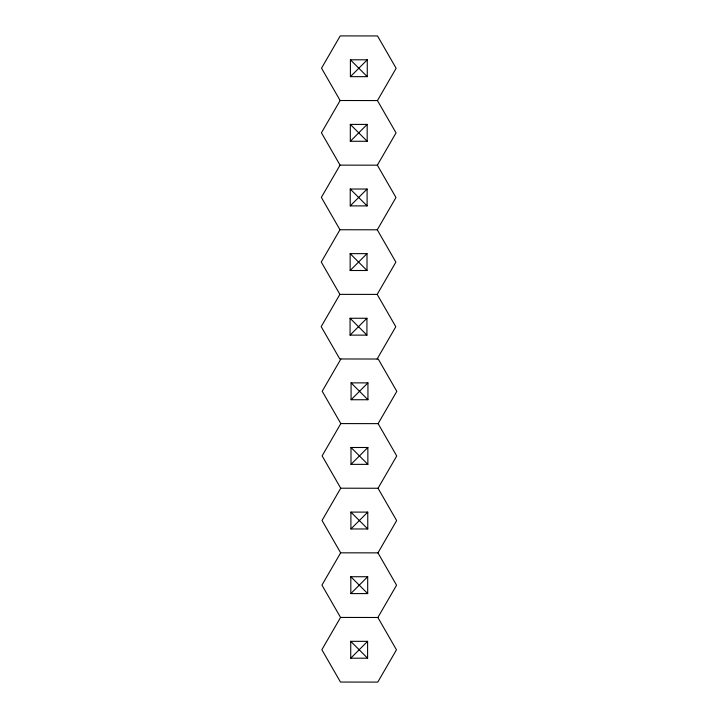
<?xml version="1.0" encoding="UTF-8"?>
<svg xmlns="http://www.w3.org/2000/svg" width="718" height="718" viewBox="0 0 718 718"><rect width="100%" height="100%" fill="white"/><g stroke="black" fill="none" stroke-linecap="round" stroke-linejoin="round"><path stroke-width="1.08" d="M377.354 165.176L396.049 132.893L377.444 100.565L396.139 68.282L377.524 35.945L340.224 35.9L321.529 68.183L340.135 100.511L321.44 132.794L340.054 165.131L321.359 197.414L339.964 229.742L321.269 262.025L339.883 294.362L377.183 294.407L395.878 262.124L377.273 229.796L395.968 197.513L377.354 165.176L340.054 165.131M339.883 294.362L321.188 326.645L339.793 358.973L378.206 359.027L396.812 391.355L378.117 423.638L340.817 423.593L322.122 455.876L340.727 488.204L322.032 520.487L340.646 552.824L321.951 585.107L340.556 617.435L377.865 617.489L396.56 585.206L377.946 552.869L396.641 520.586L378.036 488.258L396.731 455.975L378.117 423.638M340.897 358.973L322.202 391.256L340.817 423.593M377.103 359.027L395.797 326.744L377.183 294.407M340.556 617.435L321.861 649.718L340.476 682.055L377.776 682.1L396.471 649.817L377.865 617.489M367.266 59.8L350.402 76.664L350.402 59.8L367.266 59.8L367.266 76.664L350.402 76.664M367.176 124.411L350.312 141.275L350.312 124.411L367.176 124.411L367.176 141.275L350.312 141.275M367.095 189.031L350.231 205.895L350.231 189.031L367.095 189.031L367.095 205.895L350.231 205.895M367.006 253.642L350.142 270.506L350.142 253.642L367.006 253.642L367.006 270.506L350.142 270.506M366.925 318.262L350.061 335.126L350.061 318.262L366.925 318.262L366.925 335.126L350.061 335.126M367.939 382.873L351.075 399.738L351.075 382.873L367.939 382.873L367.939 399.738L351.075 399.738M367.858 447.493L350.994 464.358L350.994 447.493L367.858 447.493L367.858 464.358L350.994 464.358M367.769 512.105L350.905 528.969L350.905 512.105L367.769 512.105L367.769 528.969L350.905 528.969M367.688 576.725L350.824 593.589L350.824 576.725L367.688 576.725L367.688 593.589L350.824 593.589M367.598 641.336L350.734 658.2L350.734 641.336L367.598 641.336L367.598 658.2L350.734 658.2M340.135 100.511L377.444 100.565M339.964 229.742L377.273 229.796M340.727 488.204L378.036 488.258M340.646 552.824L377.946 552.869M367.266 76.664L350.402 59.8M367.176 141.275L350.312 124.411M367.095 205.895L350.231 189.031M367.006 270.506L350.142 253.642M366.925 335.126L350.061 318.262M367.939 399.738L351.075 382.873M367.858 464.358L350.994 447.493M367.769 528.969L350.905 512.105M367.688 593.589L350.824 576.725M367.598 658.2L350.734 641.336"/></g></svg>
